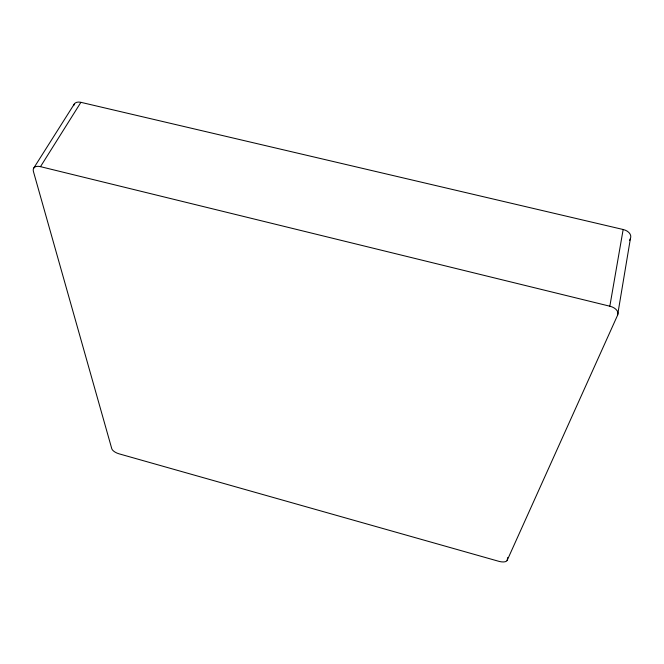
<?xml version="1.0" encoding="UTF-8"?>
<svg xmlns="http://www.w3.org/2000/svg" width="664" height="664" viewBox="0 0 664 664"><rect width="100%" height="100%" fill="white"/><g stroke="black" fill="none" stroke-linecap="round" stroke-linejoin="round"><path stroke-width="1" d="M80.908 102.331L40.487 166.656A10.284 5.685 32.3 0 0 33.407 171.453L111.793 448.764A6.781 2.789 23.5 0 0 118.922 453.786L498.93 561.346A7.229 3.063 14.1 0 0 507.113 560.491L617.595 315.184L630.418 238.534A10.375 6.989 5.4 0 0 623.156 229.503L80.908 102.331A9.786 5.934 34.3 0 0 73.712 105.684M617.595 315.184A10.939 6.748 7.7 0 0 609.834 306.204L623.156 229.503M507.113 560.491L507.736 557.486M629.605 240.434L630.418 238.534M33.623 168.258L74.194 104.165M40.487 166.656L609.834 306.204"/></g></svg>
